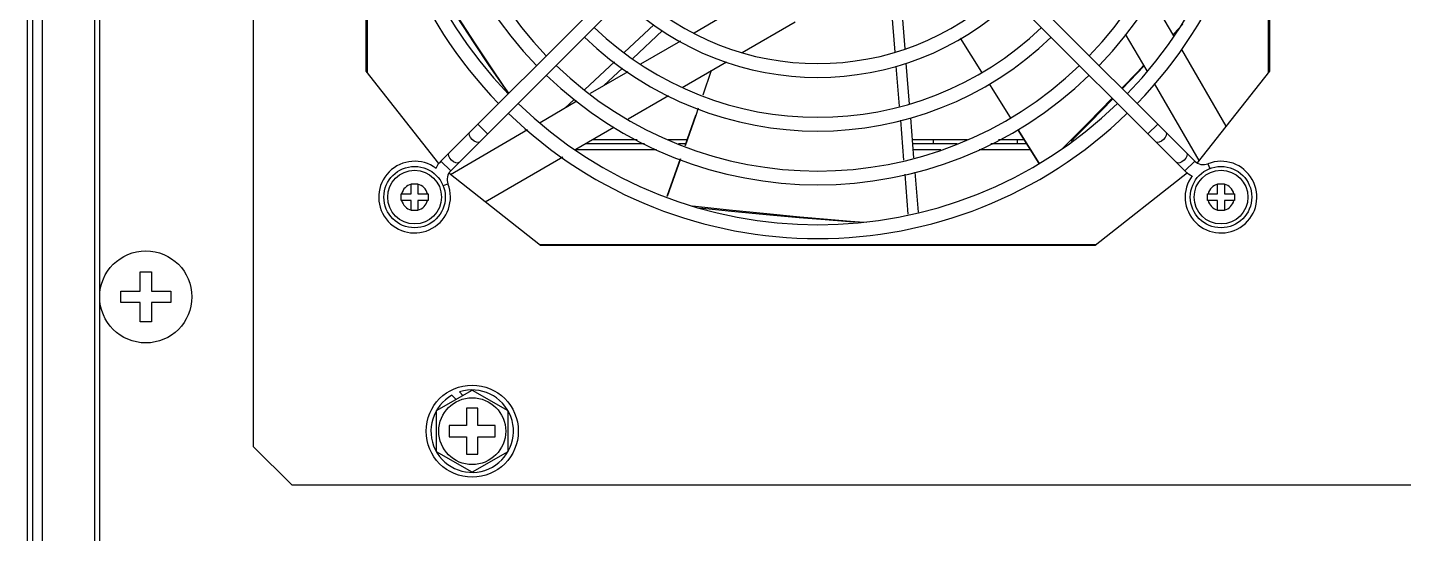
# Model space of a CAD drawing. Header units: millimetres. Extents: x -3 to 101, y -1 to 128.
# Drawn here: x 0 to 17.92, y 29.07 to 35.66 of the extents above; entities that cross this region are included whole.
import ezdxf

# ---------------------------------------------------------------- set-up
doc = ezdxf.new("R2010")
doc.units = ezdxf.units.MM

msp = doc.modelspace()

# ---------------------------------------------------------------- linework, layer by layer
for p, q in [((0, 3.4), (0, 88.4)), ((0.07, 3.34), (0.07, 88.46)), ((0.19, 88.45), (0.19, 3.35)), ((0.87, 88.15), (0.87, 3.65)), ((0.94, 6.45), (0.94, 48.1)), ((2.94, 47.2), (2.94, 30.2)), ((4.41, 35.09), (4.41, 42.31)), ((4.423, 42.327), (4.423, 35.073)), ((16.157, 35.073), (16.157, 42.327)), ((16.17, 42.31), (16.17, 35.09)), ((9.519, 38.057), (5.383, 33.92)), ((11.061, 38.057), (15.197, 33.92)), ((9.647, 37.929), (5.51, 33.793)), ((10.933, 37.929), (15.07, 33.793)), ((14.925, 35.55), (14.628, 36.06)), ((9.237, 35.91), (8.681, 35.587)), ((11.25, 35.871), (11.293, 35.339)), ((11.378, 35.924), (11.422, 35.384)), ((8.155, 35.696), (7.774, 35.338)), ((9.307, 35.334), (9.994, 35.733)), ((15.041, 35.705), (14.989, 35.647)), ((8.267, 35.619), (7.882, 35.257)), ((8.502, 35.483), (7.983, 35.181)), ((12.145, 35.522), (12.423, 35.08)), ((14.294, 35.574), (14.572, 35.095)), ((14.989, 35.647), (14.915, 35.567)), ((15.608, 34.376), (15.028, 35.373)), ((7.641, 35.213), (7.257, 34.853)), ((7.749, 35.132), (7.506, 34.904)), ((8.525, 34.879), (9.1, 35.214)), ((11.307, 35.158), (11.35, 34.633)), ((11.437, 35.197), (11.481, 34.662)), ((5.357, 33.887), (4.41, 35.09)), ((7.815, 35.083), (7.328, 34.8)), ((8.903, 35.099), (8.791, 34.777)), ((16.17, 35.09), (15.229, 33.895)), ((7.819, 34.469), (8.344, 34.774)), ((12.52, 34.928), (12.571, 34.847)), ((12.571, 34.847), (12.796, 34.488)), ((12.571, 34.847), (12.794, 34.487)), ((14.669, 34.929), (15.253, 33.925)), ((7.153, 34.699), (6.673, 34.42)), ((7.119, 34.723), (6.996, 34.607)), ((8.732, 34.608), (8.7, 34.514)), ((14.122, 34.74), (13.809, 34.42)), ((5.991, 34.274), (5.864, 34.401)), ((8.699, 34.514), (8.559, 34.119)), ((8.7, 34.514), (8.561, 34.118)), ((11.365, 34.453), (11.407, 33.931)), ((11.496, 34.481), (11.538, 33.96)), ((13.809, 34.42), (13.472, 34.078)), ((14.716, 34.401), (14.589, 34.274)), ((6.511, 34.325), (5.509, 33.742)), ((7.139, 34.073), (7.632, 34.36)), ((12.892, 34.329), (13.167, 33.887)), ((12.895, 34.331), (13.172, 33.89)), ((7.132, 34.07), (8.189, 34.07)), ((7.269, 34.149), (8.035, 34.149)), ((7.357, 34.2), (7.937, 34.2)), ((8.341, 34.2), (8.588, 34.2)), ((8.477, 34.149), (8.569, 34.149)), ((11.519, 34.2), (12.239, 34.2)), ((11.523, 34.149), (12.103, 34.149)), ((11.529, 34.07), (11.89, 34.07)), ((11.79, 34.2), (11.79, 34.149)), ((12.391, 34.07), (13.053, 34.07)), ((12.545, 34.149), (13.004, 34.149)), ((12.643, 34.2), (12.972, 34.2)), ((12.885, 34.2), (12.885, 34.15)), ((13.611, 34.2), (13.62, 34.2)), ((5.51, 33.793), (5.383, 33.92)), ((5.959, 33.387), (6.968, 33.974)), ((8.498, 33.948), (8.324, 33.459)), ((8.501, 33.947), (8.329, 33.457)), ((15.197, 33.92), (15.07, 33.793)), ((15.369, 33.885), (15.394, 33.821)), ((6.68, 32.82), (5.485, 33.761)), ((11.422, 33.749), (11.464, 33.228)), ((11.553, 33.776), (11.596, 33.255)), ((15.103, 33.767), (13.9, 32.82)), ((4.996, 33.494), (4.996, 33.625)), ((4.996, 33.625), (5.084, 33.625)), ((5.084, 33.625), (5.084, 33.494)), ((5.475, 33.621), (5.411, 33.596)), ((15.496, 33.494), (15.496, 33.625)), ((15.496, 33.625), (15.584, 33.625)), ((15.584, 33.625), (15.584, 33.494)), ((4.865, 33.406), (4.865, 33.494)), ((4.865, 33.494), (4.996, 33.494)), ((4.996, 33.406), (4.865, 33.406)), ((4.996, 33.275), (4.996, 33.406)), ((5.084, 33.494), (5.215, 33.494)), ((5.084, 33.406), (5.084, 33.275)), ((5.215, 33.406), (5.084, 33.406)), ((5.215, 33.494), (5.215, 33.406)), ((9.138, 33.28), (8.66, 33.33)), ((15.365, 33.406), (15.365, 33.494)), ((15.365, 33.494), (15.496, 33.494)), ((15.496, 33.406), (15.365, 33.406)), ((15.496, 33.275), (15.496, 33.406)), ((15.584, 33.494), (15.715, 33.494)), ((15.584, 33.406), (15.584, 33.275)), ((15.715, 33.406), (15.584, 33.406)), ((15.715, 33.494), (15.715, 33.406)), ((5.084, 33.275), (4.996, 33.275)), ((15.584, 33.275), (15.496, 33.275)), ((10.928, 33.117), (10.832, 33.123)), ((6.663, 32.833), (13.917, 32.833)), ((13.9, 32.82), (6.68, 32.82)), ((1.465, 32.225), (1.465, 32.475)), ((1.465, 32.475), (1.615, 32.475)), ((1.615, 32.475), (1.615, 32.225)), ((1.215, 32.075), (1.215, 32.225)), ((1.215, 32.225), (1.465, 32.225)), ((1.465, 32.075), (1.215, 32.075)), ((1.465, 31.825), (1.465, 32.075)), ((1.615, 32.225), (1.865, 32.225)), ((1.615, 32.075), (1.615, 31.825)), ((1.865, 32.075), (1.615, 32.075)), ((1.865, 32.225), (1.865, 32.075)), ((1.615, 31.825), (1.465, 31.825)), ((5.326, 30.668), (5.79, 30.935)), ((5.526, 30.868), (5.58, 30.814)), ((5.67, 30.866), (5.625, 30.911)), ((5.79, 30.935), (6.254, 30.668)), ((5.326, 30.132), (5.326, 30.668)), ((5.715, 30.7), (5.715, 30.475)), ((5.865, 30.7), (5.715, 30.7)), ((5.865, 30.475), (5.865, 30.7)), ((6.254, 30.668), (6.254, 30.132)), ((5.49, 30.475), (5.49, 30.325)), ((5.715, 30.475), (5.49, 30.475)), ((6.09, 30.475), (5.865, 30.475)), ((6.09, 30.325), (6.09, 30.475)), ((5.49, 30.325), (5.715, 30.325)), ((5.715, 30.325), (5.715, 30.1)), ((5.865, 30.1), (5.865, 30.325)), ((5.865, 30.325), (6.09, 30.325)), ((2.94, 30.2), (3.44, 29.7)), ((5.79, 29.864), (5.326, 30.132)), ((5.715, 30.1), (5.865, 30.1)), ((6.254, 30.132), (5.79, 29.864)), ((3.44, 29.7), (32.14, 29.7))]:
    msp.add_line(p, q)
for points in [[(6.265, 34.802), (6.192, 34.904), (6.013, 35.166), (5.823, 35.449), (5.586, 35.81), (5.34, 36.19), (5.15, 36.485)], [(6.265, 34.803), (6.201, 34.897), (6.034, 35.146), (5.834, 35.449), (5.6, 35.809), (5.334, 36.221)], [(14.532, 35.164), (14.451, 35.079), (14.248, 34.87)], [(14.536, 35.157), (14.453, 35.069), (14.255, 34.862)], [(14.131, 34.732), (13.839, 34.432), (13.59, 34.179)], [(5.885, 34.168), (5.868, 34.161), (5.844, 34.164), (5.817, 34.178), (5.79, 34.2), (5.768, 34.227), (5.754, 34.254), (5.751, 34.278), (5.758, 34.295)], [(14.822, 34.295), (14.829, 34.278), (14.826, 34.254), (14.812, 34.227), (14.79, 34.2), (14.763, 34.178), (14.736, 34.164), (14.712, 34.161), (14.695, 34.168)], [(5.616, 33.899), (5.599, 33.892), (5.575, 33.895), (5.548, 33.909), (5.521, 33.931), (5.499, 33.958), (5.485, 33.985), (5.482, 34.009), (5.489, 34.026)], [(15.091, 34.026), (15.098, 34.009), (15.095, 33.985), (15.081, 33.958), (15.059, 33.931), (15.032, 33.909), (15.005, 33.895), (14.981, 33.892), (14.964, 33.899)], [(10.832, 33.122), (10.703, 33.13), (10.386, 33.153), (10.047, 33.181), (9.616, 33.22), (9.166, 33.264), (8.75, 33.307)], [(10.832, 33.123), (10.714, 33.132), (10.415, 33.157), (10.054, 33.189), (9.626, 33.231), (9.138, 33.28)]]:
    msp.add_lwpolyline(points)
for centre, radius in [((5.04, 33.45), 0.4), ((5.04, 33.45), 0.35), ((15.54, 33.45), 0.4), ((15.54, 33.45), 0.35), ((1.54, 32.15), 0.6), ((5.79, 30.4), 0.6), ((5.79, 30.4), 0.436)]:
    msp.add_circle(centre, radius)
for centre, radius, start, end in [((10.29, 38.7), 5.79, 135.8895, 224.1105), ((10.29, 38.7), 5.79, 315.8895, 44.1105), ((10.29, 38.7), 5.61, 135.9182, 224.0818), ((10.29, 38.7), 5.61, 315.9182, 44.0818), ((10.29, 38.7), 5.09, 136.0122, 223.9878), ((10.29, 38.7), 4.91, 136.0511, 223.9489), ((10.29, 38.7), 4.91, 316.0511, 43.9489), ((10.29, 38.7), 5.09, 316.0122, 43.9878), ((10.29, 38.7), 3.69, 226.3967, 313.6033), ((10.29, 38.7), 3.51, 226.4685, 313.5315), ((10.29, 38.7), 4.21, 226.2259, 313.7741), ((10.29, 38.7), 4.39, 226.1756, 313.8244), ((10.29, 38.7), 4.91, 226.0511, 313.9489), ((10.29, 38.7), 5.09, 226.0168, 313.9832), ((10.29, 38.7), 5.61, 225.9227, 314.0773), ((10.29, 38.7), 5.79, 225.8941, 314.1059), ((5.04, 33.45), 0.467, 53.2738, 21.5016), ((5.623, 33.68), 0.34, 135, 154.9393), ((15.54, 33.45), 0.467, 143.2738, 111.5016), ((15.31, 34.033), 0.16, 225, 291.5016), ((5.623, 33.68), 0.16, 135, 201.5016), ((15.31, 34.033), 0.34, 225, 244.9393), ((5.04, 33.45), 0.174, 104.5292, 165.4708), ((5.04, 33.45), 0.174, 14.5292, 75.4708), ((15.54, 33.45), 0.174, 104.5292, 165.4708), ((15.54, 33.45), 0.174, 14.5292, 75.4708), ((5.04, 33.45), 0.174, 194.5292, 255.4708), ((5.04, 33.45), 0.174, 284.5292, 345.4708), ((15.54, 33.45), 0.174, 194.5292, 255.4708), ((15.54, 33.45), 0.174, 284.5292, 345.4708), ((5.79, 30.4), 0.537, 119.3662, 107.9007)]:
    msp.add_arc(centre, radius, start, end)

doc.saveas('drawing.dxf')
